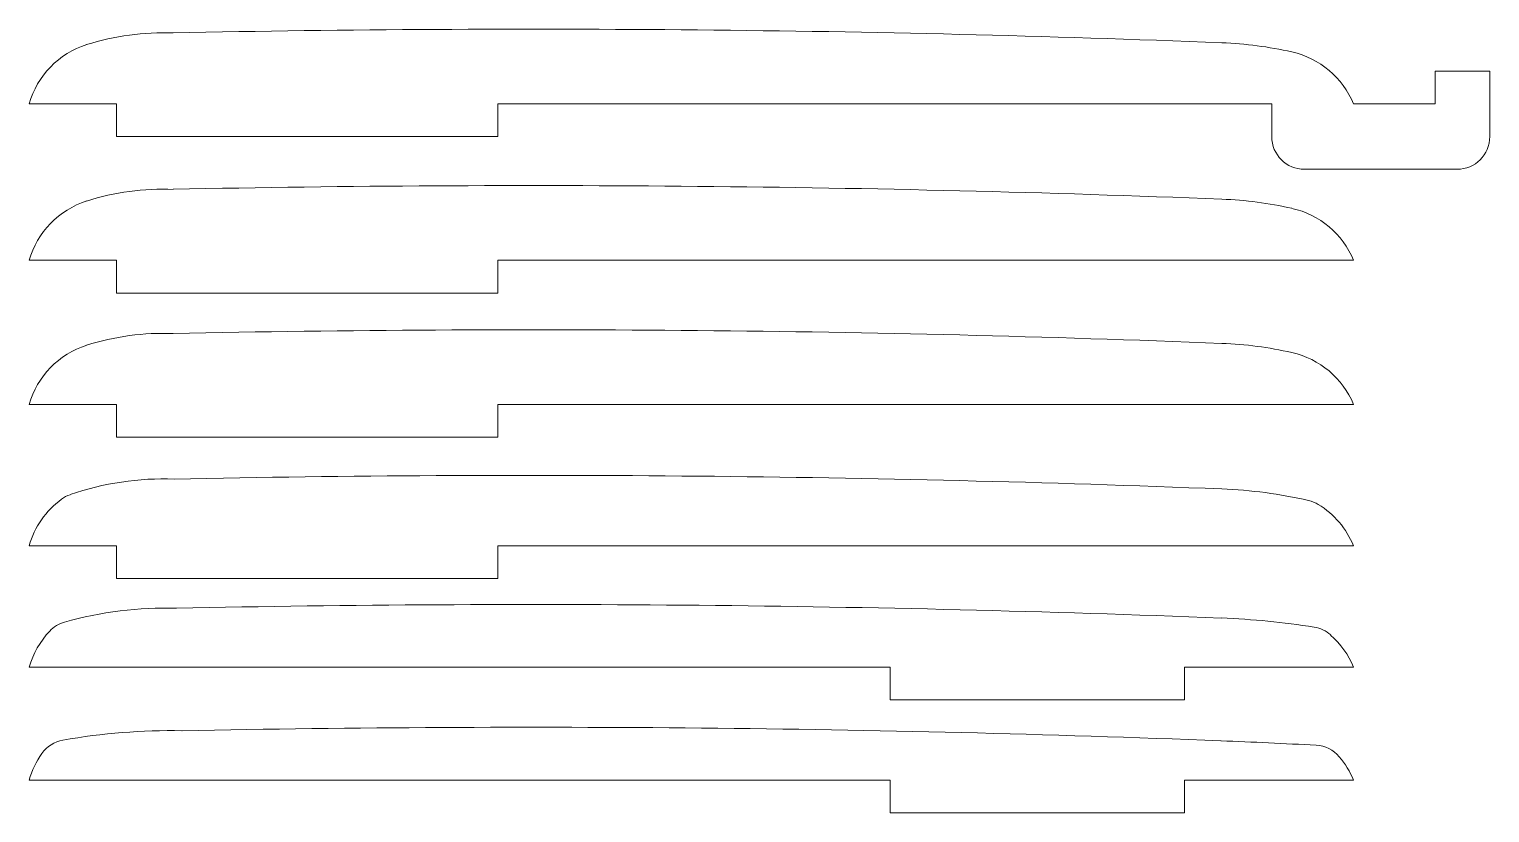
# Model space of a CAD drawing. Header units: millimetres. Extents: x 1593 to 2741, y -1858 to 567.
# Drawn here: x 2241.5 to 2375.5, y 194.9 to 266.8 of the extents above; entities that cross this region are included whole.
import ezdxf

# ---------------------------------------------------------------- set-up
doc = ezdxf.new("R2010")
doc.units = ezdxf.units.MM
doc.layers.add('CUTTING', color=5, linetype='Continuous')

msp = doc.modelspace()

# ---------------------------------------------------------------- linework, layer by layer
at = {"layer": 'CUTTING', "linetype": 'Continuous', "lineweight": 15}
for p, q in [((2370.47, 259.96), (2370.47, 262.96)), ((2370.47, 262.96), (2375.47, 262.96)), ((2375.47, 262.96), (2375.47, 256.96)), ((2241.47, 259.96), (2249.47, 259.96)), ((2249.47, 256.96), (2249.47, 259.96)), ((2284.47, 259.96), (2355.47, 259.96)), ((2284.47, 256.96), (2284.47, 259.96)), ((2355.47, 256.96), (2355.47, 259.96)), ((2362.97, 259.96), (2370.47, 259.96)), ((2284.47, 256.96), (2249.47, 256.96)), ((2372.47, 253.96), (2358.47, 253.96)), ((2241.47, 245.61), (2249.47, 245.61)), ((2249.47, 242.61), (2249.47, 245.61)), ((2284.47, 245.61), (2362.97, 245.61)), ((2284.47, 242.61), (2284.47, 245.61)), ((2284.47, 242.61), (2249.47, 242.61)), ((2241.47, 232.38), (2249.47, 232.38)), ((2249.47, 229.38), (2249.47, 232.38)), ((2284.47, 232.38), (2362.97, 232.38)), ((2284.47, 229.38), (2284.47, 232.38)), ((2284.47, 229.38), (2249.47, 229.38)), ((2241.47, 219.43), (2249.47, 219.43)), ((2249.47, 216.43), (2249.47, 219.43)), ((2284.47, 219.43), (2362.97, 219.43)), ((2284.47, 216.43), (2284.47, 219.43)), ((2284.47, 216.43), (2249.47, 216.43)), ((2241.47, 208.28), (2320.47, 208.28)), ((2320.47, 205.28), (2320.47, 208.28)), ((2347.47, 205.28), (2347.47, 208.28)), ((2347.47, 208.28), (2362.97, 208.28)), ((2347.47, 205.28), (2320.47, 205.28)), ((2241.47, 197.92), (2320.47, 197.92)), ((2320.47, 194.92), (2320.47, 197.92)), ((2347.47, 197.92), (2362.97, 197.92)), ((2347.47, 194.92), (2347.47, 197.92)), ((2347.47, 194.92), (2320.47, 194.92))]:
    msp.add_line(p, q, dxfattribs=at)
for centre, radius, start, end in [((2287.65, -1337.19), 1604.01, 87.74042, 91.17769), ((2249.17, 257.78), 8, 107.6433, 164.1485), ((2253.78, 243.27), 23.22, 87.7732, 107.6433), ((2349.48, 229.7), 35.9, 77.3805, 87.7404), ((2355.57, 256.92), 8, 22.3415, 77.3805), ((2358.47, 256.96), 3, 180, 270), ((2372.47, 256.96), 3, 270, 0), ((2253.78, 228.92), 23.22, 87.7732, 107.6433), ((2287.65, -1351.54), 1604.01, 87.74042, 91.17769), ((2249.17, 243.43), 8, 107.6433, 164.1485), ((2349.48, 215.35), 35.9, 77.3805, 87.7404), ((2355.57, 242.57), 8, 22.3415, 77.3805), ((2253.78, 215.69), 23.22, 87.7732, 107.6433), ((2287.65, -1364.77), 1604.01, 87.74042, 91.17769), ((2249.17, 230.2), 8, 107.6433, 164.1485), ((2349.48, 202.12), 35.9, 77.3805, 87.7404), ((2355.57, 229.34), 8, 22.3415, 77.3805), ((2253.85, 199.18), 26.38, 87.9831, 109.082), ((2287.65, -1377.73), 1603.61, 87.74042, 91.1745), ((2246.21, 221.27), 3, 109.082, 126.2479), ((2349.15, 180.9), 43.77, 77.2116, 87.7404), ((2249.17, 217.24), 8, 126.248, 164.1486), ((2358.18, 220.65), 3, 58.6299, 77.2116), ((2355.57, 216.38), 8, 22.3414, 58.6298), ((2254.02, 179.7), 34.01, 88.3638, 105.8829), ((2287.65, -1388.88), 1602.91, 87.74042, 91.16747), ((2245.53, 209.53), 3, 105.8829, 136.6149), ((2347.99, 140.18), 72.67, 80.9981, 87.7404), ((2358.89, 208.99), 3, 48.5094, 80.9981), ((2249.17, 206.1), 8, 136.615, 164.1486), ((2355.57, 205.24), 8, 22.3415, 48.5094), ((2254.5, 145.84), 56.62, 88.9926, 100.1038), ((2287.65, -1399.24), 1602.01, 87.74042, 91.15031), ((2245.09, 198.63), 3, 100.1038, 144.6659), ((2327.77, -382.55), 584.53, 86.88396, 87.74042), ((2359.38, 198.12), 3, 40.4254, 86.884), ((2249.17, 195.74), 8, 144.6659, 164.1485), ((2355.57, 194.88), 8, 22.3413, 40.4252)]:
    msp.add_arc(centre, radius, start, end, dxfattribs=at)

doc.saveas('drawing.dxf')
